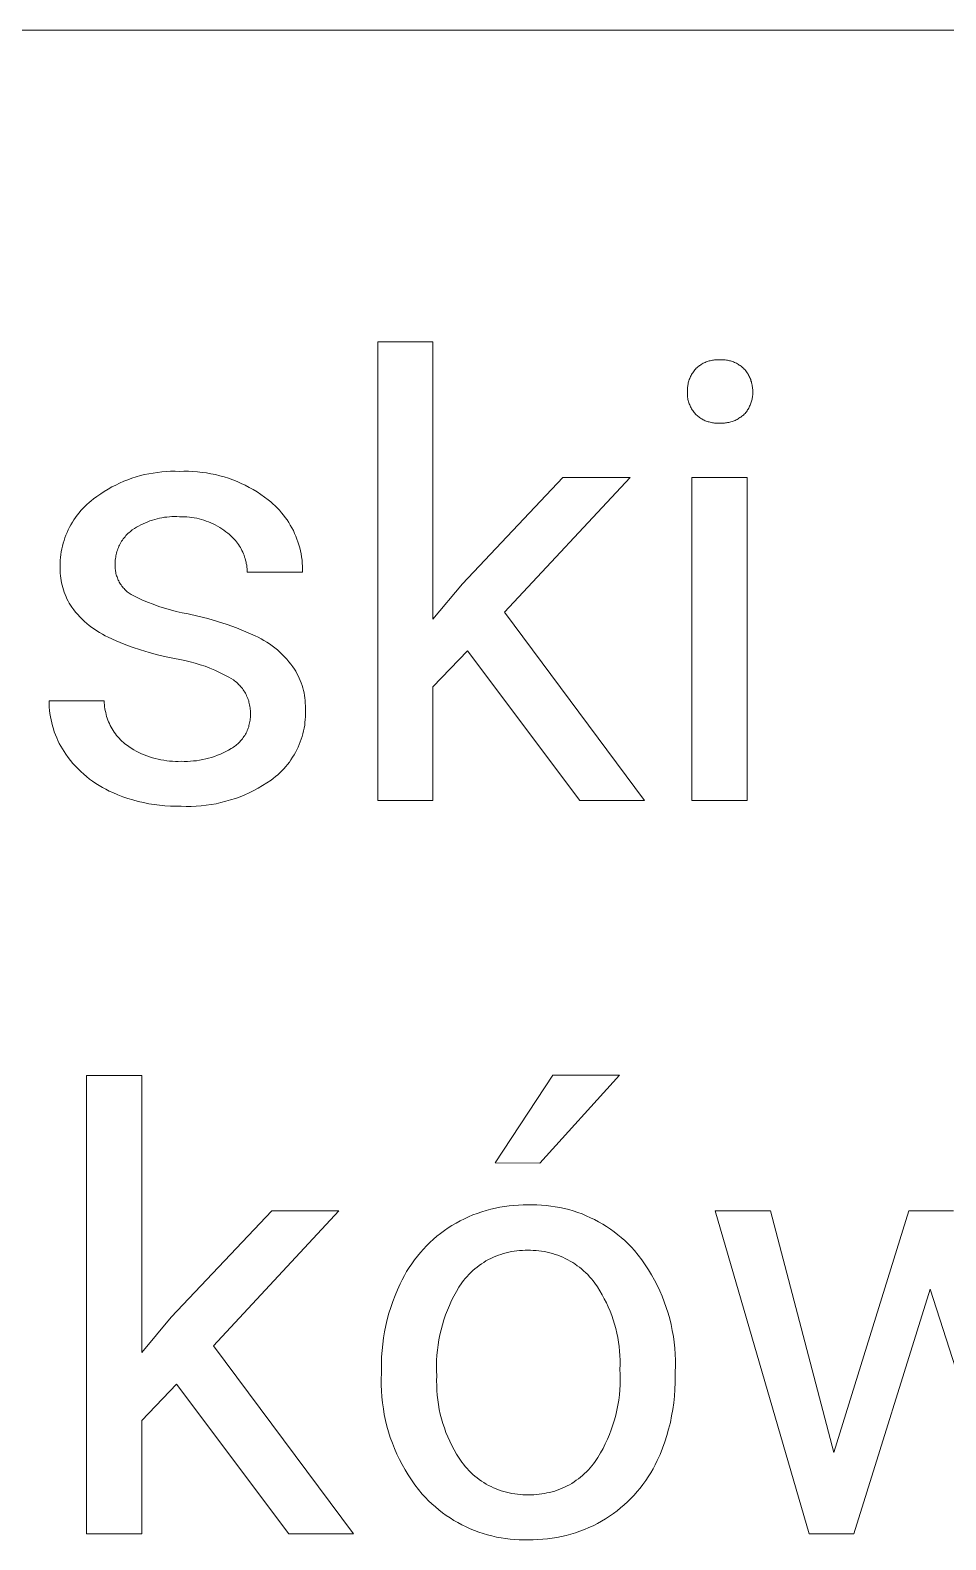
# Model space of a CAD drawing. Header units: millimetres. Extents: x 0 to 3480, y 0 to 2432.
# Drawn here: x 2901.1 to 2970.6, y 274.6 to 389.1 of the extents above; entities that cross this region are included whole.
import ezdxf

# ---------------------------------------------------------------- set-up
doc = ezdxf.new("R2010")
doc.units = ezdxf.units.MM
doc.header["$MEASUREMENT"] = 0
doc.layers.add('Domyślny', color=7, linetype='Continuous', true_color=0x000000)

msp = doc.modelspace()

# ---------------------------------------------------------------- linework, layer by layer
at = {"layer": 'Domyślny', "color": 18, "lineweight": 15, "true_color": 0x000000}
for p, q in [((3477.08, 389.07), (2165.12, 389.07)), ((2927.49, 330.65), (2927.49, 365.42)), ((2927.49, 365.42), (2931.68, 365.42)), ((2931.68, 365.42), (2931.68, 344.39)), ((2951.31, 362.94), (2951.36, 363.02)), ((2951.36, 363.02), (2951.4, 363.09)), ((2951.4, 363.09), (2951.45, 363.16)), ((2951.45, 363.16), (2951.5, 363.23)), ((2951.5, 363.23), (2951.55, 363.3)), ((2951.55, 363.3), (2951.6, 363.36)), ((2951.6, 363.36), (2951.66, 363.42)), ((2951.66, 363.42), (2951.72, 363.47)), ((2951.72, 363.47), (2951.79, 363.53)), ((2951.79, 363.53), (2951.85, 363.58)), ((2951.85, 363.58), (2951.92, 363.63)), ((2951.92, 363.63), (2951.98, 363.67)), ((2951.98, 363.67), (2952.05, 363.72)), ((2952.05, 363.72), (2952.12, 363.76)), ((2952.12, 363.76), (2952.19, 363.8)), ((2952.19, 363.8), (2952.27, 363.83)), ((2952.27, 363.83), (2952.34, 363.87)), ((2952.34, 363.87), (2952.42, 363.9)), ((2952.42, 363.9), (2952.49, 363.93)), ((2952.49, 363.93), (2952.57, 363.96)), ((2952.57, 363.96), (2952.65, 363.98)), ((2952.65, 363.98), (2952.73, 364)), ((2952.73, 364), (2952.81, 364.02)), ((2952.81, 364.02), (2952.89, 364.04)), ((2952.89, 364.04), (2952.97, 364.05)), ((2952.97, 364.05), (2953.05, 364.06)), ((2953.05, 364.06), (2953.13, 364.07)), ((2953.13, 364.07), (2953.21, 364.07)), ((2953.21, 364.07), (2953.3, 364.07)), ((2953.3, 364.07), (2953.38, 364.07)), ((2953.38, 364.07), (2953.46, 364.07)), ((2953.46, 364.07), (2953.54, 364.07)), ((2953.54, 364.07), (2953.62, 364.07)), ((2953.62, 364.07), (2953.7, 364.07)), ((2953.7, 364.07), (2953.79, 364.07)), ((2953.79, 364.07), (2953.87, 364.06)), ((2953.87, 364.06), (2953.95, 364.05)), ((2953.95, 364.05), (2954.03, 364.03)), ((2954.03, 364.03), (2954.11, 364.02)), ((2954.11, 364.02), (2954.19, 364)), ((2954.19, 364), (2954.27, 363.98)), ((2954.27, 363.98), (2954.35, 363.96)), ((2954.35, 363.96), (2954.42, 363.93)), ((2954.42, 363.93), (2954.5, 363.9)), ((2954.5, 363.9), (2954.58, 363.87)), ((2954.58, 363.87), (2954.65, 363.83)), ((2954.65, 363.83), (2954.72, 363.8)), ((2954.72, 363.8), (2954.8, 363.76)), ((2954.8, 363.76), (2954.87, 363.72)), ((2954.87, 363.72), (2954.93, 363.67)), ((2954.93, 363.67), (2955, 363.63)), ((2955, 363.63), (2955.07, 363.58)), ((2955.07, 363.58), (2955.13, 363.53)), ((2955.13, 363.53), (2955.19, 363.47)), ((2955.19, 363.47), (2955.25, 363.42)), ((2955.25, 363.42), (2955.31, 363.36)), ((2955.31, 363.36), (2955.37, 363.3)), ((2955.37, 363.3), (2955.42, 363.23)), ((2955.42, 363.23), (2955.47, 363.16)), ((2955.47, 363.16), (2955.52, 363.09)), ((2955.52, 363.09), (2955.57, 363.02)), ((2955.57, 363.02), (2955.61, 362.95)), ((2950.99, 361.81), (2951, 361.9)), ((2950.99, 361.73), (2950.99, 361.81)), ((2951, 361.98), (2951.02, 362.07)), ((2951, 361.9), (2951, 361.98)), ((2951.02, 362.07), (2951.03, 362.15)), ((2951.03, 362.15), (2951.05, 362.23)), ((2951.05, 362.23), (2951.06, 362.32)), ((2951.06, 362.32), (2951.09, 362.4)), ((2951.09, 362.4), (2951.11, 362.48)), ((2951.11, 362.48), (2951.14, 362.56)), ((2951.14, 362.56), (2951.17, 362.64)), ((2951.17, 362.64), (2951.2, 362.72)), ((2951.2, 362.72), (2951.24, 362.79)), ((2951.24, 362.79), (2951.27, 362.87)), ((2951.27, 362.87), (2951.31, 362.94)), ((2955.61, 362.95), (2955.66, 362.87)), ((2955.66, 362.87), (2955.69, 362.8)), ((2955.69, 362.8), (2955.73, 362.72)), ((2955.73, 362.72), (2955.76, 362.64)), ((2955.76, 362.64), (2955.8, 362.56)), ((2955.8, 362.56), (2955.82, 362.48)), ((2955.82, 362.48), (2955.85, 362.4)), ((2955.85, 362.4), (2955.87, 362.32)), ((2955.87, 362.32), (2955.89, 362.24)), ((2955.89, 362.24), (2955.91, 362.15)), ((2955.91, 362.15), (2955.92, 362.07)), ((2955.92, 362.07), (2955.93, 361.98)), ((2955.93, 361.98), (2955.94, 361.9)), ((2955.94, 361.9), (2955.95, 361.82)), ((2955.95, 361.82), (2955.95, 361.73)), ((2950.99, 361.64), (2950.99, 361.73)), ((2950.99, 361.56), (2950.99, 361.64)), ((2950.99, 361.48), (2950.99, 361.56)), ((2951, 361.39), (2950.99, 361.48)), ((2951, 361.31), (2951, 361.39)), ((2951.01, 361.22), (2951, 361.31)), ((2951.03, 361.14), (2951.01, 361.22)), ((2951.04, 361.06), (2951.03, 361.14)), ((2951.06, 360.98), (2951.04, 361.06)), ((2951.08, 360.89), (2951.06, 360.98)), ((2951.11, 360.81), (2951.08, 360.89)), ((2951.14, 360.73), (2951.11, 360.81)), ((2951.17, 360.66), (2951.14, 360.73)), ((2955.78, 360.69), (2955.75, 360.62)), ((2955.81, 360.77), (2955.78, 360.69)), ((2955.84, 360.85), (2955.81, 360.77)), ((2955.86, 360.92), (2955.84, 360.85)), ((2955.88, 361), (2955.86, 360.92)), ((2955.9, 361.08), (2955.88, 361)), ((2955.92, 361.16), (2955.9, 361.08)), ((2955.93, 361.24), (2955.92, 361.16)), ((2955.94, 361.32), (2955.93, 361.24)), ((2955.95, 361.4), (2955.94, 361.32)), ((2955.95, 361.73), (2955.95, 361.64)), ((2955.95, 361.64), (2955.95, 361.56)), ((2955.95, 361.56), (2955.95, 361.48)), ((2955.95, 361.48), (2955.95, 361.4)), ((2951.2, 360.58), (2951.17, 360.66)), ((2951.23, 360.5), (2951.2, 360.58)), ((2951.27, 360.43), (2951.23, 360.5)), ((2951.31, 360.35), (2951.27, 360.43)), ((2951.35, 360.28), (2951.31, 360.35)), ((2951.4, 360.21), (2951.35, 360.28)), ((2951.45, 360.14), (2951.4, 360.21)), ((2951.5, 360.07), (2951.45, 360.14)), ((2951.55, 360.01), (2951.5, 360.07)), ((2951.6, 359.94), (2951.55, 360.01)), ((2951.66, 359.89), (2951.6, 359.94)), ((2951.73, 359.83), (2951.66, 359.89)), ((2951.79, 359.78), (2951.73, 359.83)), ((2951.85, 359.73), (2951.79, 359.78)), ((2951.92, 359.68), (2951.85, 359.73)), ((2951.99, 359.64), (2951.92, 359.68)), ((2952.06, 359.6), (2951.99, 359.64)), ((2952.13, 359.56), (2952.06, 359.6)), ((2952.2, 359.52), (2952.13, 359.56)), ((2954.77, 359.55), (2954.69, 359.51)), ((2954.84, 359.59), (2954.77, 359.55)), ((2954.91, 359.63), (2954.84, 359.59)), ((2954.98, 359.68), (2954.91, 359.63)), ((2955.05, 359.72), (2954.98, 359.68)), ((2955.12, 359.78), (2955.05, 359.72)), ((2955.19, 359.83), (2955.12, 359.78)), ((2955.25, 359.88), (2955.19, 359.83)), ((2955.31, 359.94), (2955.25, 359.88)), ((2955.37, 360), (2955.31, 359.94)), ((2955.42, 360.06), (2955.37, 360)), ((2955.47, 360.13), (2955.42, 360.06)), ((2955.52, 360.19), (2955.47, 360.13)), ((2955.56, 360.26), (2955.52, 360.19)), ((2955.6, 360.33), (2955.56, 360.26)), ((2955.65, 360.4), (2955.6, 360.33)), ((2955.68, 360.47), (2955.65, 360.4)), ((2955.72, 360.54), (2955.68, 360.47)), ((2955.75, 360.62), (2955.72, 360.54)), ((2952.27, 359.48), (2952.2, 359.52)), ((2952.35, 359.45), (2952.27, 359.48)), ((2952.42, 359.42), (2952.35, 359.45)), ((2952.5, 359.39), (2952.42, 359.42)), ((2952.58, 359.37), (2952.5, 359.39)), ((2952.65, 359.35), (2952.58, 359.37)), ((2952.73, 359.33), (2952.65, 359.35)), ((2952.81, 359.31), (2952.73, 359.33)), ((2952.89, 359.29), (2952.81, 359.31)), ((2952.97, 359.28), (2952.89, 359.29)), ((2953.05, 359.27), (2952.97, 359.28)), ((2953.13, 359.27), (2953.05, 359.27)), ((2953.22, 359.26), (2953.13, 359.27)), ((2953.3, 359.26), (2953.22, 359.26)), ((2953.38, 359.26), (2953.3, 359.26)), ((2953.46, 359.27), (2953.38, 359.26)), ((2953.54, 359.26), (2953.46, 359.27)), ((2953.63, 359.26), (2953.54, 359.26)), ((2953.71, 359.26), (2953.63, 359.26)), ((2953.8, 359.27), (2953.71, 359.26)), ((2953.88, 359.28), (2953.8, 359.27)), ((2953.97, 359.29), (2953.88, 359.28)), ((2954.05, 359.3), (2953.97, 359.29)), ((2954.13, 359.32), (2954.05, 359.3)), ((2954.21, 359.33), (2954.13, 359.32)), ((2954.3, 359.36), (2954.21, 359.33)), ((2954.38, 359.38), (2954.3, 359.36)), ((2954.46, 359.41), (2954.38, 359.38)), ((2954.54, 359.44), (2954.46, 359.41)), ((2954.61, 359.47), (2954.54, 359.44)), ((2954.69, 359.51), (2954.61, 359.47)), ((2908.22, 354.85), (2908.53, 354.97)), ((2908.53, 354.97), (2908.84, 355.08)), ((2908.84, 355.08), (2909.16, 355.19)), ((2909.16, 355.19), (2909.48, 355.28)), ((2909.48, 355.28), (2909.8, 355.36)), ((2909.8, 355.36), (2910.13, 355.43)), ((2910.13, 355.43), (2910.45, 355.48)), ((2910.45, 355.48), (2910.78, 355.53)), ((2910.78, 355.53), (2911.11, 355.57)), ((2911.11, 355.57), (2911.44, 355.59)), ((2911.44, 355.59), (2911.78, 355.61)), ((2911.78, 355.61), (2912.11, 355.61)), ((2912.11, 355.61), (2912.44, 355.6)), ((2912.44, 355.6), (2912.79, 355.61)), ((2912.79, 355.61), (2913.13, 355.61)), ((2913.13, 355.61), (2913.47, 355.6)), ((2913.47, 355.6), (2913.82, 355.57)), ((2913.82, 355.57), (2914.16, 355.53)), ((2914.16, 355.53), (2914.5, 355.49)), ((2914.5, 355.49), (2914.84, 355.43)), ((2914.84, 355.43), (2915.18, 355.36)), ((2915.18, 355.36), (2915.51, 355.27)), ((2915.51, 355.27), (2915.84, 355.18)), ((2915.84, 355.18), (2916.17, 355.08)), ((2916.17, 355.08), (2916.5, 354.96)), ((2916.5, 354.96), (2916.82, 354.83)), ((2933.93, 347.08), (2941.55, 355.15)), ((2946.64, 355.15), (2937.11, 344.92)), ((2941.55, 355.15), (2946.64, 355.15)), ((2951.34, 330.65), (2951.34, 355.14)), ((2951.34, 355.14), (2955.52, 355.14)), ((2955.52, 355.14), (2955.52, 330.65)), ((2906.19, 353.71), (2906.47, 353.91)), ((2906.47, 353.91), (2906.74, 354.09)), ((2906.74, 354.09), (2907.03, 354.26)), ((2907.03, 354.26), (2907.32, 354.42)), ((2907.32, 354.42), (2907.61, 354.57)), ((2907.61, 354.57), (2907.91, 354.72)), ((2907.91, 354.72), (2908.22, 354.85)), ((2916.82, 354.83), (2917.13, 354.69)), ((2917.13, 354.69), (2917.44, 354.55)), ((2917.44, 354.55), (2917.75, 354.39)), ((2917.75, 354.39), (2918.05, 354.22)), ((2918.05, 354.22), (2918.34, 354.04)), ((2918.34, 354.04), (2918.63, 353.85)), ((2918.63, 353.85), (2918.91, 353.65)), ((2904.97, 352.63), (2905.11, 352.79)), ((2905.11, 352.79), (2905.27, 352.95)), ((2905.27, 352.95), (2905.42, 353.1)), ((2905.42, 353.1), (2905.59, 353.24)), ((2905.59, 353.24), (2905.76, 353.38)), ((2905.76, 353.38), (2905.93, 353.51)), ((2905.93, 353.51), (2906.19, 353.71)), ((2918.91, 353.65), (2919.19, 353.45)), ((2919.19, 353.45), (2919.37, 353.3)), ((2919.37, 353.3), (2919.54, 353.14)), ((2919.54, 353.14), (2919.71, 352.99)), ((2919.71, 352.99), (2919.88, 352.82)), ((2919.88, 352.82), (2920.04, 352.65)), ((2904.1, 351.37), (2904.21, 351.56)), ((2904.21, 351.56), (2904.32, 351.75)), ((2904.32, 351.75), (2904.44, 351.93)), ((2904.44, 351.93), (2904.56, 352.11)), ((2904.56, 352.11), (2904.69, 352.29)), ((2904.69, 352.29), (2904.83, 352.46)), ((2904.83, 352.46), (2904.97, 352.63)), ((2909.52, 351.55), (2909.35, 351.46)), ((2909.69, 351.63), (2909.52, 351.55)), ((2909.86, 351.71), (2909.69, 351.63)), ((2910.04, 351.78), (2909.86, 351.71)), ((2910.21, 351.85), (2910.04, 351.78)), ((2910.39, 351.91), (2910.21, 351.85)), ((2910.57, 351.96), (2910.39, 351.91)), ((2910.75, 352.01), (2910.57, 351.96)), ((2910.94, 352.05), (2910.75, 352.01)), ((2911.12, 352.09), (2910.94, 352.05)), ((2911.31, 352.12), (2911.12, 352.09)), ((2911.5, 352.14), (2911.31, 352.12)), ((2911.69, 352.16), (2911.5, 352.14)), ((2911.88, 352.17), (2911.69, 352.16)), ((2912.06, 352.17), (2911.88, 352.17)), ((2912.25, 352.17), (2912.06, 352.17)), ((2912.44, 352.16), (2912.25, 352.17)), ((2912.63, 352.16), (2912.44, 352.16)), ((2912.82, 352.16), (2912.63, 352.16)), ((2913.01, 352.15), (2912.82, 352.16)), ((2913.2, 352.13), (2913.01, 352.15)), ((2913.38, 352.11), (2913.2, 352.13)), ((2913.57, 352.08), (2913.38, 352.11)), ((2913.76, 352.05), (2913.57, 352.08)), ((2913.94, 352), (2913.76, 352.05)), ((2914.12, 351.96), (2913.94, 352)), ((2914.3, 351.9), (2914.12, 351.96)), ((2914.48, 351.84), (2914.3, 351.9)), ((2914.66, 351.77), (2914.48, 351.84)), ((2914.83, 351.7), (2914.66, 351.77)), ((2915, 351.62), (2914.83, 351.7)), ((2915.17, 351.54), (2915, 351.62)), ((2915.34, 351.44), (2915.17, 351.54)), ((2920.04, 352.65), (2920.19, 352.47)), ((2920.19, 352.47), (2920.34, 352.29)), ((2920.34, 352.29), (2920.48, 352.11)), ((2920.48, 352.11), (2920.62, 351.92)), ((2920.62, 351.92), (2920.74, 351.72)), ((2920.74, 351.72), (2920.86, 351.52)), ((2920.86, 351.52), (2920.98, 351.32)), ((2903.62, 350.15), (2903.69, 350.36)), ((2903.69, 350.36), (2903.76, 350.57)), ((2903.76, 350.57), (2903.83, 350.77)), ((2903.83, 350.77), (2903.92, 350.98)), ((2903.92, 350.98), (2904.01, 351.17)), ((2904.01, 351.17), (2904.1, 351.37)), ((2908.12, 350.39), (2908.06, 350.3)), ((2908.18, 350.48), (2908.12, 350.39)), ((2908.25, 350.57), (2908.18, 350.48)), ((2908.32, 350.65), (2908.25, 350.57)), ((2908.39, 350.73), (2908.32, 350.65)), ((2908.46, 350.81), (2908.39, 350.73)), ((2908.54, 350.89), (2908.46, 350.81)), ((2908.62, 350.96), (2908.54, 350.89)), ((2908.7, 351.03), (2908.62, 350.96)), ((2908.79, 351.1), (2908.7, 351.03)), ((2908.87, 351.16), (2908.79, 351.1)), ((2909.03, 351.27), (2908.87, 351.16)), ((2909.19, 351.37), (2909.03, 351.27)), ((2909.35, 351.46), (2909.19, 351.37)), ((2915.5, 351.35), (2915.34, 351.44)), ((2915.66, 351.25), (2915.5, 351.35)), ((2915.82, 351.14), (2915.66, 351.25)), ((2915.97, 351.03), (2915.82, 351.14)), ((2916.12, 350.91), (2915.97, 351.03)), ((2916.22, 350.83), (2916.12, 350.91)), ((2916.32, 350.74), (2916.22, 350.83)), ((2916.41, 350.65), (2916.32, 350.74)), ((2916.51, 350.56), (2916.41, 350.65)), ((2916.6, 350.46), (2916.51, 350.56)), ((2916.69, 350.36), (2916.6, 350.46)), ((2916.77, 350.26), (2916.69, 350.36)), ((2920.98, 351.32), (2921.09, 351.11)), ((2921.09, 351.11), (2921.19, 350.9)), ((2921.19, 350.9), (2921.28, 350.69)), ((2921.28, 350.69), (2921.36, 350.47)), ((2921.36, 350.47), (2921.44, 350.25)), ((2903.42, 349.08), (2903.45, 349.3)), ((2903.45, 349.3), (2903.48, 349.51)), ((2903.48, 349.51), (2903.52, 349.73)), ((2903.52, 349.73), (2903.57, 349.94)), ((2903.57, 349.94), (2903.62, 350.15)), ((2907.65, 349.31), (2907.63, 349.2)), ((2907.67, 349.41), (2907.65, 349.31)), ((2907.7, 349.52), (2907.67, 349.41)), ((2907.74, 349.62), (2907.7, 349.52)), ((2907.77, 349.72), (2907.74, 349.62)), ((2907.81, 349.82), (2907.77, 349.72)), ((2907.85, 349.92), (2907.81, 349.82)), ((2907.9, 350.02), (2907.85, 349.92)), ((2907.95, 350.11), (2907.9, 350.02)), ((2908, 350.21), (2907.95, 350.11)), ((2908.06, 350.3), (2908, 350.21)), ((2916.85, 350.16), (2916.77, 350.26)), ((2916.92, 350.05), (2916.85, 350.16)), ((2917, 349.94), (2916.92, 350.05)), ((2917.07, 349.83), (2917, 349.94)), ((2917.13, 349.72), (2917.07, 349.83)), ((2917.19, 349.6), (2917.13, 349.72)), ((2917.25, 349.48), (2917.19, 349.6)), ((2917.3, 349.36), (2917.25, 349.48)), ((2917.35, 349.24), (2917.3, 349.36)), ((2917.39, 349.11), (2917.35, 349.24)), ((2921.44, 350.25), (2921.51, 350.03)), ((2921.51, 350.03), (2921.58, 349.8)), ((2921.58, 349.8), (2921.63, 349.57)), ((2921.63, 349.57), (2921.68, 349.35)), ((2921.68, 349.35), (2921.72, 349.12)), ((2903.39, 348.65), (2903.4, 348.86)), ((2903.39, 348.43), (2903.39, 348.65)), ((2903.39, 348.24), (2903.39, 348.43)), ((2903.39, 348.06), (2903.39, 348.24)), ((2903.4, 348.86), (2903.42, 349.08)), ((2907.58, 348.77), (2907.57, 348.66)), ((2907.57, 348.66), (2907.57, 348.55)), ((2907.57, 348.55), (2907.57, 348.47)), ((2907.57, 348.47), (2907.57, 348.38)), ((2907.57, 348.38), (2907.57, 348.29)), ((2907.57, 348.29), (2907.58, 348.21)), ((2907.59, 348.99), (2907.58, 348.88)), ((2907.58, 348.88), (2907.58, 348.77)), ((2907.58, 348.21), (2907.59, 348.12)), ((2907.61, 349.09), (2907.59, 348.99)), ((2907.59, 348.12), (2907.6, 348.03)), ((2907.63, 349.2), (2907.61, 349.09)), ((2917.43, 348.99), (2917.39, 349.11)), ((2917.47, 348.86), (2917.43, 348.99)), ((2917.5, 348.73), (2917.47, 348.86)), ((2917.52, 348.61), (2917.5, 348.73)), ((2917.55, 348.48), (2917.52, 348.61)), ((2917.56, 348.35), (2917.55, 348.48)), ((2917.58, 348.21), (2917.56, 348.35)), ((2917.58, 348.08), (2917.58, 348.21)), ((2917.59, 347.95), (2917.58, 348.08)), ((2921.72, 349.12), (2921.75, 348.88)), ((2921.75, 348.88), (2921.77, 348.65)), ((2921.77, 348.65), (2921.79, 348.42)), ((2921.79, 348.42), (2921.79, 348.19)), ((2921.79, 348.19), (2921.79, 347.95)), ((2903.4, 347.88), (2903.39, 348.06)), ((2903.42, 347.69), (2903.4, 347.88)), ((2903.44, 347.51), (2903.42, 347.69)), ((2903.47, 347.33), (2903.44, 347.51)), ((2903.5, 347.15), (2903.47, 347.33)), ((2903.54, 346.97), (2903.5, 347.15)), ((2903.59, 346.79), (2903.54, 346.97)), ((2907.6, 348.03), (2907.62, 347.95)), ((2907.62, 347.95), (2907.63, 347.86)), ((2907.63, 347.86), (2907.65, 347.77)), ((2907.65, 347.77), (2907.68, 347.69)), ((2907.68, 347.69), (2907.71, 347.61)), ((2907.71, 347.61), (2907.74, 347.53)), ((2907.74, 347.53), (2907.77, 347.44)), ((2907.77, 347.44), (2907.8, 347.36)), ((2907.8, 347.36), (2907.84, 347.29)), ((2907.84, 347.29), (2907.88, 347.21)), ((2907.88, 347.21), (2907.93, 347.13)), ((2907.93, 347.13), (2907.97, 347.06)), ((2907.97, 347.06), (2908.02, 346.99)), ((2908.02, 346.99), (2908.07, 346.91)), ((2921.79, 347.95), (2917.59, 347.95)), ((2931.68, 344.39), (2933.93, 347.08)), ((2903.64, 346.62), (2903.59, 346.79)), ((2903.7, 346.45), (2903.64, 346.62)), ((2903.77, 346.27), (2903.7, 346.45)), ((2903.84, 346.1), (2903.77, 346.27)), ((2903.91, 345.94), (2903.84, 346.1)), ((2903.99, 345.77), (2903.91, 345.94)), ((2908.07, 346.91), (2908.12, 346.85)), ((2908.12, 346.85), (2908.18, 346.78)), ((2908.18, 346.78), (2908.24, 346.71)), ((2908.24, 346.71), (2908.3, 346.65)), ((2908.3, 346.65), (2908.36, 346.59)), ((2908.36, 346.59), (2908.43, 346.53)), ((2908.43, 346.53), (2908.49, 346.47)), ((2908.49, 346.47), (2908.56, 346.42)), ((2908.56, 346.42), (2908.63, 346.37)), ((2908.63, 346.37), (2908.71, 346.32)), ((2908.71, 346.32), (2908.78, 346.27)), ((2908.78, 346.27), (2909.19, 346.06)), ((2909.19, 346.06), (2909.6, 345.87)), ((2909.6, 345.87), (2910.02, 345.69)), ((2904.08, 345.61), (2903.99, 345.77)), ((2904.17, 345.45), (2904.08, 345.61)), ((2904.27, 345.3), (2904.17, 345.45)), ((2904.42, 345.11), (2904.27, 345.3)), ((2904.57, 344.92), (2904.42, 345.11)), ((2904.73, 344.74), (2904.57, 344.92)), ((2904.89, 344.56), (2904.73, 344.74)), ((2910.02, 345.69), (2910.45, 345.52)), ((2910.45, 345.52), (2910.88, 345.36)), ((2910.88, 345.36), (2911.32, 345.22)), ((2911.32, 345.22), (2911.76, 345.1)), ((2911.76, 345.1), (2912.2, 344.98)), ((2912.2, 344.98), (2912.65, 344.88)), ((2912.65, 344.88), (2913.1, 344.8)), ((2913.1, 344.8), (2913.85, 344.63)), ((2937.11, 344.92), (2947.75, 330.65)), ((2905.06, 344.39), (2904.89, 344.56)), ((2905.24, 344.23), (2905.06, 344.39)), ((2905.42, 344.07), (2905.24, 344.23)), ((2905.6, 343.92), (2905.42, 344.07)), ((2905.79, 343.77), (2905.6, 343.92)), ((2905.99, 343.63), (2905.79, 343.77)), ((2906.19, 343.5), (2905.99, 343.63)), ((2906.39, 343.38), (2906.19, 343.5)), ((2913.85, 344.63), (2914.59, 344.44)), ((2914.59, 344.44), (2915.33, 344.23)), ((2915.33, 344.23), (2916.06, 343.99)), ((2916.06, 343.99), (2916.78, 343.73)), ((2916.78, 343.73), (2917.49, 343.44)), ((2906.6, 343.26), (2906.39, 343.38)), ((2906.81, 343.14), (2906.6, 343.26)), ((2907.03, 343.04), (2906.81, 343.14)), ((2907.64, 342.76), (2907.03, 343.04)), ((2908.25, 342.51), (2907.64, 342.76)), ((2908.87, 342.28), (2908.25, 342.51)), ((2917.49, 343.44), (2918.19, 343.13)), ((2918.19, 343.13), (2918.42, 343.02)), ((2918.42, 343.02), (2918.64, 342.91)), ((2918.64, 342.91), (2918.86, 342.78)), ((2918.86, 342.78), (2919.07, 342.65)), ((2919.07, 342.65), (2919.28, 342.52)), ((2919.28, 342.52), (2919.48, 342.37)), ((2919.48, 342.37), (2919.68, 342.22)), ((2909.5, 342.06), (2908.87, 342.28)), ((2910.14, 341.87), (2909.5, 342.06)), ((2910.78, 341.69), (2910.14, 341.87)), ((2911.43, 341.54), (2910.78, 341.69)), ((2912.08, 341.4), (2911.43, 341.54)), ((2912.47, 341.34), (2912.08, 341.4)), ((2912.86, 341.26), (2912.47, 341.34)), ((2913.25, 341.17), (2912.86, 341.26)), ((2919.68, 342.22), (2919.88, 342.06)), ((2919.88, 342.06), (2920.06, 341.9)), ((2920.06, 341.9), (2920.25, 341.72)), ((2920.25, 341.72), (2920.42, 341.55)), ((2920.42, 341.55), (2920.59, 341.36)), ((2920.59, 341.36), (2920.76, 341.17)), ((2934.31, 341.99), (2931.68, 339.26)), ((2942.84, 330.65), (2934.31, 341.99)), ((2913.63, 341.06), (2913.25, 341.17)), ((2914.02, 340.94), (2913.63, 341.06)), ((2914.39, 340.82), (2914.02, 340.94)), ((2914.76, 340.67), (2914.39, 340.82)), ((2915.13, 340.52), (2914.76, 340.67)), ((2915.49, 340.36), (2915.13, 340.52)), ((2915.85, 340.18), (2915.49, 340.36)), ((2916.2, 339.99), (2915.85, 340.18)), ((2920.76, 341.17), (2920.91, 340.98)), ((2920.91, 340.98), (2921.06, 340.78)), ((2921.06, 340.78), (2921.17, 340.61)), ((2921.17, 340.61), (2921.27, 340.44)), ((2921.27, 340.44), (2921.36, 340.27)), ((2921.36, 340.27), (2921.45, 340.1)), ((2921.45, 340.1), (2921.54, 339.92)), ((2916.54, 339.79), (2916.2, 339.99)), ((2916.63, 339.73), (2916.54, 339.79)), ((2916.71, 339.66), (2916.63, 339.73)), ((2916.79, 339.6), (2916.71, 339.66)), ((2916.87, 339.52), (2916.79, 339.6)), ((2916.94, 339.45), (2916.87, 339.52)), ((2917.02, 339.37), (2916.94, 339.45)), ((2917.09, 339.29), (2917.02, 339.37)), ((2917.15, 339.21), (2917.09, 339.29)), ((2917.22, 339.13), (2917.15, 339.21)), ((2917.28, 339.04), (2917.22, 339.13)), ((2917.34, 338.96), (2917.28, 339.04)), ((2917.4, 338.87), (2917.34, 338.96)), ((2921.54, 339.92), (2921.61, 339.74)), ((2921.61, 339.74), (2921.68, 339.56)), ((2921.68, 339.56), (2921.75, 339.37)), ((2921.75, 339.37), (2921.8, 339.18)), ((2921.8, 339.18), (2921.85, 338.99)), ((2921.85, 338.99), (2921.9, 338.8)), ((2931.68, 339.26), (2931.68, 330.65)), ((2902.56, 337.95), (2902.56, 338.19)), ((2902.56, 338.19), (2906.74, 338.19)), ((2902.57, 337.72), (2902.56, 337.95)), ((2906.74, 338.19), (2906.74, 338.04)), ((2906.74, 338.04), (2906.75, 337.9)), ((2906.75, 337.9), (2906.77, 337.75)), ((2917.45, 338.77), (2917.4, 338.87)), ((2917.5, 338.68), (2917.45, 338.77)), ((2917.54, 338.59), (2917.5, 338.68)), ((2917.59, 338.49), (2917.54, 338.59)), ((2917.63, 338.39), (2917.59, 338.49)), ((2917.66, 338.29), (2917.63, 338.39)), ((2917.7, 338.19), (2917.66, 338.29)), ((2917.72, 338.09), (2917.7, 338.19)), ((2917.75, 337.99), (2917.72, 338.09)), ((2917.77, 337.89), (2917.75, 337.99)), ((2917.79, 337.78), (2917.77, 337.89)), ((2917.81, 337.68), (2917.79, 337.78)), ((2921.9, 338.8), (2921.93, 338.61)), ((2921.93, 338.61), (2921.96, 338.42)), ((2921.96, 338.42), (2921.99, 338.22)), ((2921.99, 338.22), (2922, 338.03)), ((2922, 338.03), (2922.01, 337.83)), ((2922.01, 337.83), (2922.02, 337.64)), ((2902.59, 337.48), (2902.57, 337.72)), ((2902.62, 337.24), (2902.59, 337.48)), ((2902.65, 337), (2902.62, 337.24)), ((2902.7, 336.77), (2902.65, 337)), ((2902.75, 336.54), (2902.7, 336.77)), ((2906.77, 337.75), (2906.79, 337.6)), ((2906.79, 337.6), (2906.82, 337.46)), ((2906.82, 337.46), (2906.85, 337.31)), ((2906.85, 337.31), (2906.88, 337.17)), ((2906.88, 337.17), (2906.92, 337.02)), ((2906.92, 337.02), (2906.97, 336.88)), ((2906.97, 336.88), (2907.02, 336.74)), ((2907.02, 336.74), (2907.07, 336.6)), ((2917.77, 336.54), (2917.79, 336.64)), ((2917.79, 336.64), (2917.81, 336.74)), ((2917.82, 337.57), (2917.81, 337.68)), ((2917.81, 336.74), (2917.82, 336.84)), ((2917.83, 337.47), (2917.82, 337.57)), ((2917.82, 336.84), (2917.83, 336.94)), ((2917.83, 337.36), (2917.83, 337.47)), ((2917.83, 337.26), (2917.83, 337.36)), ((2917.83, 337.15), (2917.83, 337.26)), ((2917.83, 337.05), (2917.83, 337.15)), ((2917.83, 336.94), (2917.83, 337.05)), ((2922, 336.79), (2921.97, 336.57)), ((2922.01, 337), (2922, 336.79)), ((2922.02, 337.64), (2922.01, 337.44)), ((2922.01, 337.44), (2922.02, 337.22)), ((2922.02, 337.22), (2922.01, 337)), ((2902.81, 336.3), (2902.75, 336.54)), ((2902.88, 336.07), (2902.81, 336.3)), ((2902.95, 335.85), (2902.88, 336.07)), ((2903.03, 335.62), (2902.95, 335.85)), ((2903.13, 335.4), (2903.03, 335.62)), ((2907.07, 336.6), (2907.13, 336.47)), ((2907.13, 336.47), (2907.2, 336.33)), ((2907.2, 336.33), (2907.27, 336.2)), ((2907.27, 336.2), (2907.34, 336.07)), ((2907.34, 336.07), (2907.42, 335.95)), ((2907.42, 335.95), (2907.5, 335.82)), ((2907.5, 335.82), (2907.59, 335.7)), ((2907.59, 335.7), (2907.68, 335.58)), ((2907.68, 335.58), (2907.77, 335.47)), ((2917.29, 335.41), (2917.34, 335.49)), ((2917.34, 335.49), (2917.4, 335.58)), ((2917.4, 335.58), (2917.45, 335.67)), ((2917.45, 335.67), (2917.5, 335.76)), ((2917.5, 335.76), (2917.55, 335.85)), ((2917.55, 335.85), (2917.59, 335.95)), ((2917.59, 335.95), (2917.63, 336.04)), ((2917.63, 336.04), (2917.66, 336.14)), ((2917.66, 336.14), (2917.7, 336.24)), ((2917.7, 336.24), (2917.72, 336.34)), ((2917.72, 336.34), (2917.75, 336.44)), ((2917.75, 336.44), (2917.77, 336.54)), ((2921.76, 335.5), (2921.69, 335.29)), ((2921.81, 335.71), (2921.76, 335.5)), ((2921.86, 335.92), (2921.81, 335.71)), ((2921.91, 336.14), (2921.86, 335.92)), ((2921.95, 336.35), (2921.91, 336.14)), ((2921.97, 336.57), (2921.95, 336.35)), ((2903.22, 335.18), (2903.13, 335.4)), ((2903.33, 334.97), (2903.22, 335.18)), ((2903.44, 334.76), (2903.33, 334.97)), ((2903.56, 334.55), (2903.44, 334.76)), ((2903.69, 334.35), (2903.56, 334.55)), ((2903.82, 334.15), (2903.69, 334.35)), ((2907.77, 335.47), (2907.87, 335.36)), ((2907.87, 335.36), (2907.97, 335.25)), ((2907.97, 335.25), (2908.08, 335.15)), ((2908.08, 335.15), (2908.19, 335.04)), ((2908.19, 335.04), (2908.3, 334.95)), ((2908.3, 334.95), (2908.42, 334.86)), ((2908.42, 334.86), (2908.6, 334.73)), ((2908.6, 334.73), (2908.79, 334.61)), ((2908.79, 334.61), (2908.98, 334.49)), ((2908.98, 334.49), (2909.17, 334.39)), ((2909.17, 334.39), (2909.37, 334.28)), ((2915.76, 334.25), (2915.97, 334.35)), ((2915.97, 334.35), (2916.18, 334.46)), ((2916.18, 334.46), (2916.38, 334.58)), ((2916.38, 334.58), (2916.47, 334.63)), ((2916.47, 334.63), (2916.56, 334.69)), ((2916.56, 334.69), (2916.64, 334.75)), ((2916.64, 334.75), (2916.72, 334.81)), ((2916.72, 334.81), (2916.8, 334.88)), ((2916.8, 334.88), (2916.88, 334.95)), ((2916.88, 334.95), (2916.95, 335.02)), ((2916.95, 335.02), (2917.02, 335.09)), ((2917.02, 335.09), (2917.09, 335.17)), ((2917.09, 335.17), (2917.16, 335.25)), ((2917.16, 335.25), (2917.22, 335.33)), ((2917.22, 335.33), (2917.29, 335.41)), ((2921.36, 334.49), (2921.25, 334.29)), ((2921.45, 334.68), (2921.36, 334.49)), ((2921.54, 334.88), (2921.45, 334.68)), ((2921.62, 335.09), (2921.54, 334.88)), ((2921.69, 335.29), (2921.62, 335.09)), ((2903.99, 333.91), (2903.82, 334.15)), ((2904.17, 333.68), (2903.99, 333.91)), ((2904.36, 333.46), (2904.17, 333.68)), ((2904.55, 333.25), (2904.36, 333.46)), ((2904.75, 333.04), (2904.55, 333.25)), ((2909.37, 334.28), (2909.57, 334.19)), ((2909.57, 334.19), (2909.77, 334.1)), ((2909.77, 334.1), (2909.97, 334.02)), ((2909.97, 334.02), (2910.18, 333.95)), ((2910.18, 333.95), (2910.39, 333.88)), ((2910.39, 333.88), (2910.61, 333.82)), ((2910.61, 333.82), (2910.82, 333.77)), ((2910.82, 333.77), (2911.04, 333.72)), ((2911.04, 333.72), (2911.26, 333.69)), ((2911.26, 333.69), (2911.48, 333.66)), ((2911.48, 333.66), (2911.7, 333.63)), ((2911.7, 333.63), (2911.92, 333.62)), ((2911.92, 333.62), (2912.14, 333.61)), ((2912.14, 333.61), (2912.36, 333.61)), ((2912.36, 333.61), (2912.58, 333.62)), ((2912.58, 333.62), (2912.81, 333.61)), ((2912.81, 333.61), (2913.05, 333.61)), ((2913.05, 333.61), (2913.28, 333.62)), ((2913.28, 333.62), (2913.52, 333.64)), ((2913.52, 333.64), (2913.75, 333.66)), ((2913.75, 333.66), (2913.98, 333.7)), ((2913.98, 333.7), (2914.21, 333.74)), ((2914.21, 333.74), (2914.44, 333.79)), ((2914.44, 333.79), (2914.66, 333.85)), ((2914.66, 333.85), (2914.89, 333.91)), ((2914.89, 333.91), (2915.11, 333.98)), ((2915.11, 333.98), (2915.33, 334.07)), ((2915.33, 334.07), (2915.55, 334.15)), ((2915.55, 334.15), (2915.76, 334.25)), ((2920.52, 333.21), (2920.37, 333.05)), ((2920.65, 333.38), (2920.52, 333.21)), ((2920.79, 333.55), (2920.65, 333.38)), ((2920.91, 333.73), (2920.79, 333.55)), ((2921.03, 333.92), (2920.91, 333.73)), ((2921.15, 334.1), (2921.03, 333.92)), ((2921.25, 334.29), (2921.15, 334.1)), ((2904.96, 332.83), (2904.75, 333.04)), ((2905.18, 332.64), (2904.96, 332.83)), ((2905.4, 332.45), (2905.18, 332.64)), ((2905.63, 332.27), (2905.4, 332.45)), ((2905.86, 332.1), (2905.63, 332.27)), ((2906.1, 331.93), (2905.86, 332.1)), ((2919.4, 332.18), (2919.08, 331.97)), ((2919.57, 332.31), (2919.4, 332.18)), ((2919.74, 332.45), (2919.57, 332.31)), ((2919.91, 332.59), (2919.74, 332.45)), ((2920.07, 332.74), (2919.91, 332.59)), ((2920.22, 332.89), (2920.07, 332.74)), ((2920.37, 333.05), (2920.22, 332.89)), ((2906.35, 331.78), (2906.1, 331.93)), ((2906.6, 331.63), (2906.35, 331.78)), ((2906.85, 331.49), (2906.6, 331.63)), ((2907.11, 331.36), (2906.85, 331.49)), ((2907.38, 331.24), (2907.11, 331.36)), ((2907.76, 331.08), (2907.38, 331.24)), ((2908.14, 330.93), (2907.76, 331.08)), ((2908.53, 330.8), (2908.14, 330.93)), ((2917.05, 330.93), (2916.69, 330.8)), ((2917.4, 331.08), (2917.05, 330.93)), ((2917.75, 331.23), (2917.4, 331.08)), ((2918.09, 331.4), (2917.75, 331.23)), ((2918.43, 331.58), (2918.09, 331.4)), ((2918.76, 331.77), (2918.43, 331.58)), ((2919.08, 331.97), (2918.76, 331.77)), ((2908.92, 330.68), (2908.53, 330.8)), ((2909.32, 330.57), (2908.92, 330.68)), ((2909.72, 330.48), (2909.32, 330.57)), ((2910.12, 330.4), (2909.72, 330.48)), ((2910.53, 330.33), (2910.12, 330.4)), ((2910.94, 330.28), (2910.53, 330.33)), ((2911.35, 330.24), (2910.94, 330.28)), ((2911.76, 330.21), (2911.35, 330.24)), ((2912.17, 330.2), (2911.76, 330.21)), ((2912.58, 330.2), (2912.17, 330.2)), ((2912.96, 330.19), (2912.58, 330.2)), ((2913.34, 330.19), (2912.96, 330.19)), ((2913.72, 330.21), (2913.34, 330.19)), ((2914.1, 330.24), (2913.72, 330.21)), ((2914.48, 330.28), (2914.1, 330.24)), ((2914.85, 330.34), (2914.48, 330.28)), ((2915.23, 330.4), (2914.85, 330.34)), ((2915.6, 330.48), (2915.23, 330.4)), ((2915.97, 330.58), (2915.6, 330.48)), ((2916.33, 330.68), (2915.97, 330.58)), ((2916.69, 330.8), (2916.33, 330.68)), ((2931.68, 330.65), (2927.49, 330.65)), ((2947.75, 330.65), (2942.84, 330.65)), ((2955.52, 330.65), (2951.34, 330.65)), ((2905.4, 275.02), (2905.4, 309.79)), ((2905.4, 309.79), (2909.59, 309.79)), ((2909.59, 309.79), (2909.59, 288.77)), ((2936.41, 303.15), (2940.78, 309.8)), ((2945.85, 309.8), (2939.79, 303.14)), ((2940.78, 309.8), (2945.85, 309.8)), ((2939.79, 303.14), (2936.41, 303.15)), ((2911.83, 291.45), (2919.46, 299.52)), ((2924.55, 299.52), (2915.02, 289.29)), ((2919.46, 299.52), (2924.55, 299.52)), ((2933.75, 298.76), (2934.07, 298.92)), ((2934.07, 298.92), (2934.39, 299.07)), ((2934.39, 299.07), (2934.72, 299.21)), ((2934.72, 299.21), (2935.05, 299.33)), ((2935.05, 299.33), (2935.39, 299.45)), ((2935.39, 299.45), (2935.73, 299.55)), ((2935.73, 299.55), (2936.07, 299.64)), ((2936.07, 299.64), (2936.42, 299.72)), ((2936.42, 299.72), (2936.76, 299.79)), ((2936.76, 299.79), (2937.11, 299.85)), ((2937.11, 299.85), (2937.47, 299.9)), ((2937.47, 299.9), (2937.82, 299.93)), ((2937.82, 299.93), (2938.17, 299.96)), ((2938.17, 299.96), (2938.53, 299.97)), ((2938.53, 299.97), (2938.88, 299.97)), ((2938.88, 299.97), (2939.23, 299.97)), ((2939.23, 299.97), (2939.58, 299.97)), ((2939.58, 299.97), (2939.93, 299.95)), ((2939.93, 299.95), (2940.28, 299.92)), ((2940.28, 299.92), (2940.63, 299.88)), ((2940.63, 299.88), (2940.97, 299.83)), ((2940.97, 299.83), (2941.32, 299.77)), ((2941.32, 299.77), (2941.66, 299.69)), ((2941.66, 299.69), (2942, 299.61)), ((2942, 299.61), (2942.33, 299.51)), ((2942.33, 299.51), (2942.67, 299.4)), ((2942.67, 299.4), (2943, 299.28)), ((2943, 299.28), (2943.32, 299.15)), ((2943.32, 299.15), (2943.64, 299)), ((2943.64, 299), (2943.95, 298.85)), ((2943.95, 298.85), (2944.26, 298.69)), ((2960.23, 275.03), (2953.11, 299.52)), ((2953.11, 299.52), (2957.29, 299.52)), ((2957.29, 299.52), (2962.11, 281.18)), ((2962.11, 281.18), (2967.81, 299.52)), ((2967.81, 299.52), (2971.18, 299.52)), ((2931.99, 297.59), (2932.26, 297.81)), ((2932.26, 297.81), (2932.55, 298.02)), ((2932.55, 298.02), (2932.84, 298.22)), ((2932.84, 298.22), (2933.13, 298.41)), ((2933.13, 298.41), (2933.44, 298.59)), ((2933.44, 298.59), (2933.75, 298.76)), ((2944.26, 298.69), (2944.57, 298.51)), ((2944.57, 298.51), (2944.86, 298.33)), ((2944.86, 298.33), (2945.15, 298.13)), ((2945.15, 298.13), (2945.44, 297.93)), ((2945.44, 297.93), (2945.72, 297.71)), ((2945.72, 297.71), (2945.98, 297.49)), ((2930.73, 296.35), (2930.96, 296.61)), ((2930.96, 296.61), (2931.2, 296.87)), ((2931.2, 296.87), (2931.46, 297.12)), ((2931.46, 297.12), (2931.72, 297.36)), ((2931.72, 297.36), (2931.99, 297.59)), ((2945.98, 297.49), (2946.25, 297.26)), ((2946.25, 297.26), (2946.5, 297.02)), ((2946.5, 297.02), (2946.75, 296.77)), ((2946.75, 296.77), (2946.98, 296.51)), ((2929.88, 295.21), (2930.08, 295.51)), ((2930.08, 295.51), (2930.28, 295.8)), ((2930.28, 295.8), (2930.5, 296.08)), ((2930.5, 296.08), (2930.73, 296.35)), ((2935.36, 295.5), (2935.19, 295.38)), ((2935.54, 295.61), (2935.36, 295.5)), ((2935.71, 295.72), (2935.54, 295.61)), ((2935.89, 295.82), (2935.71, 295.72)), ((2936.08, 295.91), (2935.89, 295.82)), ((2936.27, 296), (2936.08, 295.91)), ((2936.46, 296.08), (2936.27, 296)), ((2936.65, 296.16), (2936.46, 296.08)), ((2936.84, 296.22), (2936.65, 296.16)), ((2937.04, 296.29), (2936.84, 296.22)), ((2937.24, 296.34), (2937.04, 296.29)), ((2937.44, 296.39), (2937.24, 296.34)), ((2937.65, 296.43), (2937.44, 296.39)), ((2937.85, 296.46), (2937.65, 296.43)), ((2938.06, 296.49), (2937.85, 296.46)), ((2938.26, 296.51), (2938.06, 296.49)), ((2938.47, 296.52), (2938.26, 296.51)), ((2938.68, 296.53), (2938.47, 296.52)), ((2938.88, 296.53), (2938.68, 296.53)), ((2939.09, 296.53), (2938.88, 296.53)), ((2939.3, 296.52), (2939.09, 296.53)), ((2939.51, 296.51), (2939.3, 296.52)), ((2939.72, 296.49), (2939.51, 296.51)), ((2939.93, 296.46), (2939.72, 296.49)), ((2940.14, 296.43), (2939.93, 296.46)), ((2940.35, 296.39), (2940.14, 296.43)), ((2940.55, 296.34), (2940.35, 296.39)), ((2940.75, 296.29), (2940.55, 296.34)), ((2940.95, 296.22), (2940.75, 296.29)), ((2941.15, 296.15), (2940.95, 296.22)), ((2941.35, 296.08), (2941.15, 296.15)), ((2941.54, 296), (2941.35, 296.08)), ((2941.73, 295.91), (2941.54, 296)), ((2941.92, 295.81), (2941.73, 295.91)), ((2942.1, 295.71), (2941.92, 295.81)), ((2942.29, 295.6), (2942.1, 295.71)), ((2942.46, 295.49), (2942.29, 295.6)), ((2942.63, 295.36), (2942.46, 295.49)), ((2946.98, 296.51), (2947.27, 296.16)), ((2947.27, 296.16), (2947.54, 295.8)), ((2947.54, 295.8), (2947.8, 295.43)), ((2947.8, 295.43), (2948.05, 295.05)), ((2929.19, 293.98), (2929.35, 294.29)), ((2929.35, 294.29), (2929.52, 294.61)), ((2929.52, 294.61), (2929.69, 294.91)), ((2929.69, 294.91), (2929.88, 295.21)), ((2934.13, 294.39), (2934, 294.23)), ((2934.27, 294.55), (2934.13, 294.39)), ((2934.41, 294.7), (2934.27, 294.55)), ((2934.56, 294.85), (2934.41, 294.7)), ((2934.71, 294.99), (2934.56, 294.85)), ((2934.87, 295.12), (2934.71, 294.99)), ((2935.03, 295.25), (2934.87, 295.12)), ((2935.19, 295.38), (2935.03, 295.25)), ((2942.8, 295.24), (2942.63, 295.36)), ((2942.97, 295.11), (2942.8, 295.24)), ((2943.12, 294.97), (2942.97, 295.11)), ((2943.28, 294.82), (2943.12, 294.97)), ((2943.43, 294.68), (2943.28, 294.82)), ((2943.57, 294.52), (2943.43, 294.68)), ((2943.71, 294.36), (2943.57, 294.52)), ((2943.84, 294.2), (2943.71, 294.36)), ((2948.05, 295.05), (2948.28, 294.66)), ((2948.28, 294.66), (2948.5, 294.27)), ((2948.5, 294.27), (2948.71, 293.87)), ((2928.81, 293.1), (2928.99, 293.54)), ((2928.99, 293.54), (2929.19, 293.98)), ((2933.46, 293.4), (2933.28, 293.06)), ((2933.66, 293.74), (2933.46, 293.4)), ((2933.88, 294.07), (2933.66, 293.74)), ((2934, 294.23), (2933.88, 294.07)), ((2943.97, 294.03), (2943.84, 294.2)), ((2944.17, 293.75), (2943.97, 294.03)), ((2944.35, 293.45), (2944.17, 293.75)), ((2944.53, 293.16), (2944.35, 293.45)), ((2944.69, 292.85), (2944.53, 293.16)), ((2948.71, 293.87), (2948.9, 293.46)), ((2948.9, 293.46), (2949.08, 293.04)), ((2969.42, 293.59), (2963.63, 275.03)), ((2975.37, 275.03), (2969.42, 293.59)), ((2928.34, 291.75), (2928.48, 292.2)), ((2928.48, 292.2), (2928.64, 292.65)), ((2928.64, 292.65), (2928.81, 293.1)), ((2932.78, 291.99), (2932.64, 291.62)), ((2932.93, 292.35), (2932.78, 291.99)), ((2933.1, 292.71), (2932.93, 292.35)), ((2933.28, 293.06), (2933.1, 292.71)), ((2944.85, 292.54), (2944.69, 292.85)), ((2944.99, 292.23), (2944.85, 292.54)), ((2945.13, 291.91), (2944.99, 292.23)), ((2949.08, 293.04), (2949.24, 292.62)), ((2949.24, 292.62), (2949.39, 292.2)), ((2949.39, 292.2), (2949.53, 291.77)), ((2909.59, 288.77), (2911.83, 291.45)), ((2928.1, 290.82), (2928.21, 291.28)), ((2928.21, 291.28), (2928.34, 291.75)), ((2932.4, 290.88), (2932.3, 290.5)), ((2932.51, 291.25), (2932.4, 290.88)), ((2932.64, 291.62), (2932.51, 291.25)), ((2945.25, 291.58), (2945.13, 291.91)), ((2945.37, 291.26), (2945.25, 291.58)), ((2945.47, 290.92), (2945.37, 291.26)), ((2945.56, 290.59), (2945.47, 290.92)), ((2949.53, 291.77), (2949.65, 291.33)), ((2949.65, 291.33), (2949.76, 290.89)), ((2949.76, 290.89), (2949.85, 290.45)), ((2927.87, 289.41), (2927.93, 289.88)), ((2927.93, 289.88), (2928.01, 290.35)), ((2928.01, 290.35), (2928.1, 290.82)), ((2932.13, 289.73), (2932.07, 289.35)), ((2932.21, 290.12), (2932.13, 289.73)), ((2932.3, 290.5), (2932.21, 290.12)), ((2945.64, 290.25), (2945.56, 290.59)), ((2945.71, 289.91), (2945.64, 290.25)), ((2945.77, 289.57), (2945.71, 289.91)), ((2949.85, 290.45), (2949.93, 290)), ((2949.93, 290), (2949.99, 289.56)), ((2915.02, 289.29), (2925.66, 275.02)), ((2927.79, 288.45), (2927.82, 288.93)), ((2927.82, 288.93), (2927.87, 289.41)), ((2931.98, 288.57), (2931.96, 288.17)), ((2932.02, 288.96), (2931.98, 288.57)), ((2932.07, 289.35), (2932.02, 288.96)), ((2945.81, 289.23), (2945.77, 289.57)), ((2945.85, 288.88), (2945.81, 289.23)), ((2945.87, 288.54), (2945.85, 288.88)), ((2945.88, 288.19), (2945.87, 288.54)), ((2949.99, 289.56), (2950.03, 289.11)), ((2950.03, 289.11), (2950.07, 288.66)), ((2950.07, 288.66), (2950.08, 288.2)), ((2927.77, 287.98), (2927.79, 288.45)), ((2927.77, 287.5), (2927.77, 287.98)), ((2927.77, 287.21), (2927.77, 287.5)), ((2931.96, 288.17), (2931.95, 287.78)), ((2931.95, 287.78), (2931.96, 287.39)), ((2931.96, 287.39), (2931.98, 287)), ((2945.87, 287.5), (2945.88, 287.84)), ((2945.89, 287.11), (2945.87, 287.5)), ((2945.88, 287.84), (2945.88, 288.19)), ((2950.08, 287.75), (2950.07, 287.3)), ((2950.08, 288.2), (2950.08, 287.75)), ((2912.22, 286.37), (2909.59, 283.63)), ((2920.75, 275.02), (2912.22, 286.37)), ((2927.75, 286.76), (2927.77, 287.21)), ((2927.76, 286.31), (2927.75, 286.76)), ((2927.77, 285.86), (2927.76, 286.31)), ((2931.98, 287), (2931.96, 286.63)), ((2931.96, 286.63), (2931.97, 286.27)), ((2931.97, 286.27), (2931.98, 285.9)), ((2945.86, 285.95), (2945.89, 286.33)), ((2945.89, 286.72), (2945.89, 287.11)), ((2945.89, 286.33), (2945.89, 286.72)), ((2950.07, 286.49), (2950.05, 285.98)), ((2950.07, 287.3), (2950.07, 287)), ((2950.07, 287), (2950.07, 286.49)), ((2927.81, 285.41), (2927.77, 285.86)), ((2927.85, 284.96), (2927.81, 285.41)), ((2931.98, 285.9), (2932.01, 285.54)), ((2932.01, 285.54), (2932.05, 285.18)), ((2932.05, 285.18), (2932.1, 284.82)), ((2945.72, 284.79), (2945.78, 285.17)), ((2945.78, 285.17), (2945.83, 285.56)), ((2945.83, 285.56), (2945.86, 285.95)), ((2950.01, 285.47), (2949.96, 284.97)), ((2950.05, 285.98), (2950.01, 285.47)), ((2927.92, 284.51), (2927.85, 284.96)), ((2927.99, 284.07), (2927.92, 284.51)), ((2928.09, 283.63), (2927.99, 284.07)), ((2932.1, 284.82), (2932.16, 284.46)), ((2932.16, 284.46), (2932.24, 284.1)), ((2932.24, 284.1), (2932.33, 283.75)), ((2945.46, 283.66), (2945.56, 284.03)), ((2945.56, 284.03), (2945.64, 284.41)), ((2945.64, 284.41), (2945.72, 284.79)), ((2949.8, 283.96), (2949.7, 283.46)), ((2949.89, 284.46), (2949.8, 283.96)), ((2949.96, 284.97), (2949.89, 284.46)), ((2909.59, 283.63), (2909.59, 275.02)), ((2928.19, 283.19), (2928.09, 283.63)), ((2928.32, 282.76), (2928.19, 283.19)), ((2932.33, 283.75), (2932.43, 283.4)), ((2932.43, 283.4), (2932.55, 283.05)), ((2932.55, 283.05), (2932.67, 282.71)), ((2945.08, 282.55), (2945.22, 282.92)), ((2945.22, 282.92), (2945.34, 283.28)), ((2945.34, 283.28), (2945.46, 283.66)), ((2949.57, 282.97), (2949.43, 282.48)), ((2949.7, 283.46), (2949.57, 282.97)), ((2928.45, 282.33), (2928.32, 282.76)), ((2928.61, 281.91), (2928.45, 282.33)), ((2928.77, 281.49), (2928.61, 281.91)), ((2932.67, 282.71), (2932.81, 282.37)), ((2932.81, 282.37), (2932.96, 282.04)), ((2932.96, 282.04), (2933.12, 281.71)), ((2933.12, 281.71), (2933.29, 281.39)), ((2944.59, 281.5), (2944.76, 281.84)), ((2944.76, 281.84), (2944.93, 282.2)), ((2944.93, 282.2), (2945.08, 282.55)), ((2949.28, 282), (2949.1, 281.52)), ((2949.43, 282.48), (2949.28, 282)), ((2928.95, 281.07), (2928.77, 281.49)), ((2929.15, 280.67), (2928.95, 281.07)), ((2929.35, 280.27), (2929.15, 280.67)), ((2933.29, 281.39), (2933.48, 281.07)), ((2933.48, 281.07), (2933.67, 280.76)), ((2933.67, 280.76), (2933.88, 280.46)), ((2943.99, 280.5), (2944.2, 280.82)), ((2944.2, 280.82), (2944.4, 281.16)), ((2944.4, 281.16), (2944.59, 281.5)), ((2948.71, 280.58), (2948.56, 280.26)), ((2948.92, 281.04), (2948.71, 280.58)), ((2949.1, 281.52), (2948.92, 281.04)), ((2929.58, 279.88), (2929.35, 280.27)), ((2929.81, 279.49), (2929.58, 279.88)), ((2930.06, 279.12), (2929.81, 279.49)), ((2933.88, 280.46), (2934, 280.3)), ((2934, 280.3), (2934.13, 280.13)), ((2934.13, 280.13), (2934.27, 279.98)), ((2934.27, 279.98), (2934.41, 279.82)), ((2934.41, 279.82), (2934.56, 279.68)), ((2934.56, 279.68), (2934.71, 279.53)), ((2934.71, 279.53), (2934.87, 279.4)), ((2934.87, 279.4), (2935.04, 279.26)), ((2942.88, 279.32), (2943.04, 279.45)), ((2943.04, 279.45), (2943.19, 279.59)), ((2943.19, 279.59), (2943.34, 279.73)), ((2943.34, 279.73), (2943.48, 279.87)), ((2943.48, 279.87), (2943.62, 280.02)), ((2943.62, 280.02), (2943.75, 280.18)), ((2943.75, 280.18), (2943.87, 280.33)), ((2943.87, 280.33), (2943.99, 280.5)), ((2948.21, 279.65), (2948.03, 279.35)), ((2948.39, 279.95), (2948.21, 279.65)), ((2948.56, 280.26), (2948.39, 279.95)), ((2930.32, 278.75), (2930.06, 279.12)), ((2930.59, 278.39), (2930.32, 278.75)), ((2930.87, 278.04), (2930.59, 278.39)), ((2935.04, 279.26), (2935.2, 279.14)), ((2935.2, 279.14), (2935.37, 279.02)), ((2935.37, 279.02), (2935.55, 278.91)), ((2935.55, 278.91), (2935.73, 278.8)), ((2935.73, 278.8), (2935.91, 278.7)), ((2935.91, 278.7), (2936.1, 278.6)), ((2936.1, 278.6), (2936.29, 278.51)), ((2936.29, 278.51), (2936.48, 278.43)), ((2936.48, 278.43), (2936.67, 278.36)), ((2936.67, 278.36), (2936.87, 278.29)), ((2936.87, 278.29), (2937.07, 278.23)), ((2940.73, 278.21), (2940.93, 278.27)), ((2940.93, 278.27), (2941.12, 278.33)), ((2941.12, 278.33), (2941.31, 278.41)), ((2941.31, 278.41), (2941.5, 278.48)), ((2941.5, 278.48), (2941.68, 278.57)), ((2941.68, 278.57), (2941.87, 278.66)), ((2941.87, 278.66), (2942.04, 278.75)), ((2942.04, 278.75), (2942.22, 278.85)), ((2942.22, 278.85), (2942.39, 278.96)), ((2942.39, 278.96), (2942.56, 279.08)), ((2942.56, 279.08), (2942.72, 279.2)), ((2942.72, 279.2), (2942.88, 279.32)), ((2947.41, 278.49), (2947.18, 278.22)), ((2947.62, 278.77), (2947.41, 278.49)), ((2947.83, 279.06), (2947.62, 278.77)), ((2948.03, 279.35), (2947.83, 279.06)), ((2931.11, 277.78), (2930.87, 278.04)), ((2931.35, 277.53), (2931.11, 277.78)), ((2931.61, 277.29), (2931.35, 277.53)), ((2931.87, 277.06), (2931.61, 277.29)), ((2937.07, 278.23), (2937.27, 278.17)), ((2937.27, 278.17), (2937.48, 278.12)), ((2937.48, 278.12), (2937.68, 278.08)), ((2937.68, 278.08), (2937.89, 278.05)), ((2937.89, 278.05), (2938.09, 278.02)), ((2938.09, 278.02), (2938.3, 278.01)), ((2938.3, 278.01), (2938.51, 277.99)), ((2938.51, 277.99), (2938.72, 277.99)), ((2938.72, 277.99), (2938.93, 277.99)), ((2938.93, 277.99), (2939.13, 277.99)), ((2939.13, 277.99), (2939.33, 277.99)), ((2939.33, 277.99), (2939.54, 278.01)), ((2939.54, 278.01), (2939.74, 278.02)), ((2939.74, 278.02), (2939.94, 278.05)), ((2939.94, 278.05), (2940.14, 278.08)), ((2940.14, 278.08), (2940.34, 278.12)), ((2940.34, 278.12), (2940.54, 278.16)), ((2940.54, 278.16), (2940.73, 278.21)), ((2946.2, 277.22), (2945.93, 276.99)), ((2946.46, 277.46), (2946.2, 277.22)), ((2946.71, 277.7), (2946.46, 277.46)), ((2946.95, 277.96), (2946.71, 277.7)), ((2947.18, 278.22), (2946.95, 277.96)), ((2932.13, 276.84), (2931.87, 277.06)), ((2932.41, 276.62), (2932.13, 276.84)), ((2932.69, 276.42), (2932.41, 276.62)), ((2932.98, 276.23), (2932.69, 276.42)), ((2933.27, 276.04), (2932.98, 276.23)), ((2933.58, 275.87), (2933.27, 276.04)), ((2944.48, 275.98), (2944.16, 275.81)), ((2944.79, 276.16), (2944.48, 275.98)), ((2945.09, 276.35), (2944.79, 276.16)), ((2945.38, 276.56), (2945.09, 276.35)), ((2945.66, 276.77), (2945.38, 276.56)), ((2945.93, 276.99), (2945.66, 276.77)), ((2909.59, 275.02), (2905.4, 275.02)), ((2925.66, 275.02), (2920.75, 275.02)), ((2933.88, 275.7), (2933.58, 275.87)), ((2934.2, 275.55), (2933.88, 275.7)), ((2934.51, 275.41), (2934.2, 275.55)), ((2934.84, 275.27), (2934.51, 275.41)), ((2935.16, 275.15), (2934.84, 275.27)), ((2935.49, 275.04), (2935.16, 275.15)), ((2935.83, 274.94), (2935.49, 275.04)), ((2936.16, 274.86), (2935.83, 274.94)), ((2936.5, 274.78), (2936.16, 274.86)), ((2941.45, 274.82), (2941.09, 274.75)), ((2941.8, 274.9), (2941.45, 274.82)), ((2942.15, 275), (2941.8, 274.9)), ((2942.5, 275.1), (2942.15, 275)), ((2942.84, 275.22), (2942.5, 275.1)), ((2943.18, 275.35), (2942.84, 275.22)), ((2943.51, 275.49), (2943.18, 275.35)), ((2943.84, 275.64), (2943.51, 275.49)), ((2944.16, 275.81), (2943.84, 275.64)), ((2963.63, 275.03), (2960.23, 275.03)), ((2936.85, 274.71), (2936.5, 274.78)), ((2937.19, 274.66), (2936.85, 274.71)), ((2937.54, 274.62), (2937.19, 274.66)), ((2937.88, 274.59), (2937.54, 274.62)), ((2938.23, 274.57), (2937.88, 274.59)), ((2938.58, 274.57), (2938.23, 274.57)), ((2938.93, 274.57), (2938.58, 274.57)), ((2939.29, 274.57), (2938.93, 274.57)), ((2939.65, 274.58), (2939.29, 274.57)), ((2940.02, 274.61), (2939.65, 274.58)), ((2940.38, 274.64), (2940.02, 274.61)), ((2940.73, 274.69), (2940.38, 274.64)), ((2941.09, 274.75), (2940.73, 274.69))]:
    msp.add_line(p, q, dxfattribs=at)

doc.saveas('drawing.dxf')
